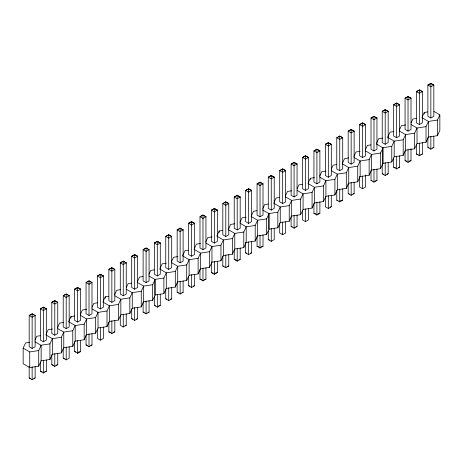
<?xml version="1.0" encoding="UTF-8"?>
<svg xmlns="http://www.w3.org/2000/svg" width="463" height="463" viewBox="0 0 463 463"><rect width="100%" height="100%" fill="white"/><g stroke="black" fill="none" stroke-linecap="round" stroke-linejoin="round"><path stroke-width="0.69" d="M282.685 233.821L282.667 234.758L279.693 233.039L279.693 223.102M32.144 313.798L32.144 348.46L35.119 346.746L35.119 315.511L32.144 313.798L29.169 315.511L29.169 346.746L32.144 348.46M43.36 307.108L43.36 341.775L46.335 340.056L46.335 308.827L43.36 307.108L40.385 308.827L40.385 340.056L43.36 341.775M54.779 300.539L54.779 335.206L51.804 333.487L51.804 302.258L54.779 300.539L57.753 302.258L57.753 333.487L54.779 335.206M66.192 293.964L66.192 328.632L69.166 326.913L69.166 295.683L66.192 293.964L63.217 295.683L63.217 326.913L66.192 328.632M77.605 287.396L77.605 322.057L80.579 320.344L80.579 289.109L77.605 287.396L74.63 289.109L74.63 320.344L77.605 322.057M89.018 280.821L89.018 315.488L91.992 313.769L91.992 282.54L89.018 280.821L86.043 282.54L86.043 313.769L89.018 315.488M100.43 274.246L100.43 308.914L103.405 307.195L103.405 275.965L100.43 274.246L97.456 275.965L97.456 307.195L100.43 308.914M111.849 267.678L111.849 302.339L108.874 300.626L108.874 269.391L111.849 267.678L114.824 269.391L114.824 300.626L111.849 302.339M123.262 261.103L123.262 295.77L126.237 294.051L126.237 262.822L123.262 261.103L120.287 262.822L120.287 294.051L123.262 295.77M134.675 254.528L134.675 289.196L137.65 287.477L137.65 256.247L134.675 254.528L131.7 256.247L131.7 287.477L134.675 289.196M146.088 247.96L146.088 282.627L143.113 280.908L143.113 249.679L146.088 247.96L149.063 249.679L149.063 280.908L146.088 282.627M157.31 241.275L157.31 275.936L154.335 274.223L154.335 242.988L157.31 241.275L160.285 242.988L160.285 274.223L157.31 275.936M168.723 234.7L168.723 269.368L165.748 267.649L165.748 236.419L168.723 234.7L171.698 236.419L171.698 267.649L168.723 269.368M180.136 228.126L180.136 262.793L183.111 261.074L183.111 229.845L180.136 228.126L177.161 229.845L177.161 261.074L180.136 262.793M191.549 221.557L191.549 256.224L188.574 254.505L188.574 223.276L191.549 221.557L194.524 223.276L194.524 254.505L191.549 256.224M202.968 214.982L202.968 249.65L205.942 247.931L205.942 216.701L202.968 214.982L199.987 216.701L199.987 247.931L202.968 249.65M214.381 208.408L214.381 243.075L217.355 241.356L217.355 210.127L214.381 208.408L211.406 210.127L211.406 241.356L214.381 243.075M225.794 201.839L225.794 236.506L228.768 234.787L228.768 203.558L225.794 201.839L222.819 203.558L222.819 234.787L225.794 236.506M237.206 195.264L237.206 229.932L240.181 228.213L240.181 196.983L237.206 195.264L234.232 196.983L234.232 228.213L237.206 229.932M248.619 188.696L248.619 223.357L251.594 221.644L251.594 190.409L248.619 188.696L245.645 190.409L245.645 221.644L248.619 223.357M260.032 182.121L260.032 216.788L263.013 215.069L263.013 183.84L260.032 182.121L257.058 183.84L257.058 215.069L260.032 216.788M271.254 175.436L271.254 210.104L274.229 208.385L274.229 177.155L271.254 175.436L268.28 177.155L268.28 208.385L271.254 210.104M282.667 168.862L282.667 203.529L279.693 201.81L279.693 170.581L282.667 168.862L285.642 170.581L285.642 201.81L282.667 203.529M294.08 162.293L294.08 196.954L297.055 195.241L297.055 164.006L294.08 162.293L291.105 164.006L291.105 195.241L294.08 196.954M305.499 155.718L305.499 190.386L308.474 188.667L308.474 157.437L305.499 155.718L302.524 157.437L302.524 188.667L305.499 190.386M316.912 149.144L316.912 183.811L313.937 182.092L313.937 150.863L316.912 149.144L319.887 150.863L319.887 182.092L316.912 183.811M328.325 142.575L328.325 177.236L331.3 175.523L331.3 144.288L328.325 142.575L325.35 144.288L325.35 175.523L328.325 177.236M339.738 136L339.738 170.668L342.713 168.949L342.713 137.719L339.738 136L336.763 137.719L336.763 168.949L339.738 170.668M351.151 129.426L351.151 164.093L354.126 162.374L354.126 131.145L351.151 129.426L348.176 131.145L348.176 162.374L351.151 164.093M362.57 122.857L362.57 157.524L359.595 155.805L359.595 124.576L362.57 122.857L365.544 124.576L365.544 155.805L362.57 157.524M373.982 116.282L373.982 150.95L376.957 149.231L376.957 118.001L373.982 116.282L371.008 118.001L371.008 149.231L373.982 150.95M385.199 109.598L385.199 144.265L388.173 142.546L388.173 111.317L385.199 109.598L382.224 111.317L382.224 142.546L385.199 144.265M396.612 103.023L396.612 137.69L399.592 135.972L399.592 104.742L396.612 103.023L393.637 104.742L393.637 135.972L396.612 137.69M408.03 96.454L408.03 131.122L411.005 129.403L411.005 98.173L408.03 96.454L405.056 98.173L405.056 129.403L408.03 131.122M419.443 89.88L419.443 124.547L422.418 122.828L422.418 91.599L419.443 89.88L416.469 91.599L416.469 122.828L419.443 124.547M430.856 83.305L430.856 117.972L433.831 116.254L433.831 85.024L430.856 83.305L427.881 85.024L427.881 116.254L430.856 117.972M34.968 341.787L41.138 345.357L41.138 360.978L38.718 366.164L29.725 367.547L23.15 363.744L23.15 348.13L25.569 342.938L29.719 342.302M34.974 340.143L36.791 336.254L40.246 335.721M46.086 334.222L48.204 329.679L52.354 329.043M38.718 366.164L38.718 350.549L41.138 345.357M40.941 360.862L49.935 359.479L49.935 343.864L52.354 338.673L61.347 337.29L63.772 332.104L72.76 330.721L75.185 325.53L84.179 324.146L86.598 318.955L95.592 317.572L98.011 312.386L107.005 311.003L109.424 305.811L118.418 304.428L120.843 299.243L129.831 297.854L132.256 292.668L141.25 291.285L143.669 286.093L152.663 284.71L155.082 279.525L148.912 275.954M57.499 327.648L59.617 323.11L63.767 322.468M49.935 359.479L52.354 354.288L52.354 338.673L45.785 334.871M74.491 316.003L71.03 316.536L68.611 321.727L75.185 325.53L75.185 341.144L72.76 346.336L63.772 347.719L61.347 352.904L52.354 354.288M80.331 314.504L82.449 309.967L86.598 309.325M92.044 307.282L93.862 303.392L97.317 302.86M75.185 341.144L84.179 339.761L86.598 334.575L86.598 318.955L80.626 315.5M103.156 301.361L105.275 296.818L108.736 296.285M86.598 334.575L95.592 333.186L98.011 328.001L98.011 312.386L92.039 308.925M114.569 294.786L116.688 290.249L120.837 289.606M98.011 328.001L107.005 326.618L109.424 321.426L109.424 305.811L102.855 302.009M126.289 287.564L128.101 283.674L131.561 283.142M109.424 321.426L118.418 320.043L120.843 314.857L120.843 299.243L114.865 295.782M137.401 281.643L139.519 277.1L142.974 276.567M120.843 314.857L129.831 313.468L132.256 308.283L132.256 292.668L126.277 289.207M148.918 274.31L150.735 270.415L154.196 269.883M132.256 308.283L141.25 306.9L143.669 301.708L143.669 286.093L137.094 282.291M160.03 268.384L162.148 263.846L166.298 263.204M143.669 301.708L152.663 300.325L155.082 295.139L155.082 279.525M163.879 278.026L154.885 279.409L154.885 295.024L163.879 293.64L163.879 278.026L166.304 272.84L175.298 271.451L177.717 266.266L186.711 264.882L189.13 259.691L198.123 258.308L200.543 253.122L209.536 251.733L211.956 246.547L220.949 245.164L223.374 239.973L232.368 238.59L234.787 233.404L243.781 232.021L246.2 226.829L255.194 225.446L257.613 220.255L266.607 218.872L269.026 213.686L262.457 209.878M171.443 261.809L173.561 257.272L177.717 256.635M163.879 293.64L166.304 288.455L166.304 272.84L159.729 269.032M166.304 288.455L175.298 287.066L177.717 281.88L177.717 266.266L171.738 262.805M194.275 248.666L196.393 244.128L200.543 243.486M177.717 281.88L186.711 280.497L189.13 275.306L189.13 259.691L182.555 255.889L184.98 250.697L188.435 250.165M205.688 242.097L207.806 237.554L211.956 236.917M189.13 275.306L198.123 273.922L200.543 268.737L200.543 253.122L193.974 249.314M222.68 230.447L219.219 230.979L216.8 236.171L223.374 239.973L223.374 255.588L220.949 260.779L211.956 262.162L209.536 267.354L200.543 268.737M228.514 228.948L230.632 224.41L234.787 223.768M239.932 222.379L242.051 217.836L246.2 217.199M223.374 255.588L232.368 254.204L234.787 249.019L234.787 233.404L228.213 229.596M234.787 249.019L243.781 247.636L246.2 242.444L246.2 226.829L240.228 223.369M262.868 208.472L264.68 204.577L268.141 204.044M246.2 242.444L255.194 241.061L257.613 235.875L257.613 220.255L251.044 216.452L253.464 211.267L256.924 210.734M273.98 202.545L276.098 198.008L279.554 197.475M257.613 235.875L266.607 234.486L269.026 229.301L269.026 213.686M277.829 212.187L268.835 213.57L268.835 229.185L277.829 227.802L277.829 212.187L280.248 207.002L289.242 205.618L291.661 200.427L300.655 199.044L303.074 193.852L312.068 192.469L314.493 187.284L323.481 185.9L325.906 180.709L334.899 179.326L337.319 174.14L346.312 172.751L348.732 167.565L357.725 166.182L360.145 160.991L369.138 159.608L371.558 154.422L380.551 153.033L382.976 147.847L376.402 144.045M285.393 195.976L287.511 191.433L291.661 190.797M277.829 227.802L280.248 222.616L280.248 207.002L273.674 203.193M297.107 188.754L298.924 184.864L302.385 184.332M280.248 222.616L289.242 221.233L291.661 216.042L291.661 200.427L285.688 196.966M308.219 182.827L310.337 178.29L314.487 177.653M291.661 216.042L300.655 214.658L303.074 209.473L303.074 193.852L297.101 190.397M319.632 176.258L321.75 171.715L325.906 171.079M303.074 209.473L312.068 208.084L314.493 202.898L314.493 187.284L307.918 183.475M331.352 169.036L333.169 165.146L336.624 164.614M314.493 202.898L323.481 201.515L325.906 196.324L325.906 180.709L319.927 177.254M342.464 163.109L344.582 158.572L348.732 157.935M325.906 196.324L334.899 194.94L337.319 189.755L337.319 174.14L331.346 170.679M353.877 156.54L355.995 151.997L360.145 151.36M337.319 189.755L346.312 188.366L348.732 183.18L348.732 167.565L342.157 163.757M365.591 149.317L367.408 145.428L370.869 144.896M348.732 183.18L357.725 181.797L360.145 176.606L360.145 160.991L354.172 157.536M376.512 143.281L378.63 138.744L382.779 138.101M360.145 176.606L369.138 175.222L371.558 170.037L371.558 154.422L365.585 150.961M371.558 170.037L380.551 168.654L382.976 163.462L382.976 147.847M391.773 146.349L382.779 147.738L382.779 163.352L391.773 161.963L391.773 146.349L394.192 141.163L403.186 139.78L405.605 134.588L414.599 133.205L417.024 128.019L426.018 126.63L428.437 121.445L437.431 120.062L439.85 114.87L433.877 111.415M399.337 130.138L401.456 125.595L405.605 124.958M391.773 161.963L394.192 156.778L394.192 141.163L387.624 137.355L390.043 132.169L393.504 131.637M411.057 122.915L412.869 119.026L416.33 118.493M394.192 156.778L403.186 155.394L405.605 150.203L405.605 134.588L399.633 131.133M422.163 116.994L424.282 112.451L427.743 111.919M405.605 150.203L414.599 148.82L417.024 143.634L417.024 128.019L411.046 124.559M417.024 143.634L426.018 142.251L428.437 137.06L428.437 121.445L421.862 117.643M428.437 137.06L437.431 135.676L439.85 130.485L439.85 114.87M268.28 231.095L268.28 239.614L271.254 241.333L274.229 239.614L274.229 228.259M382.224 163.838L382.224 173.775L385.199 175.494L388.173 173.775L388.173 162.42M393.637 157.976L393.637 167.207L396.612 168.92L399.592 167.207L399.592 155.846M405.056 150.695L405.056 160.632L408.03 162.351L411.005 160.632L411.005 148.565M416.469 144.832L416.469 154.057L419.443 155.776L422.418 154.057L422.418 142.702M40.385 362.06L40.385 371.291L43.36 373.004L46.335 371.291L46.335 359.93M154.335 296.227L154.335 305.453L157.31 307.172L160.285 305.453L160.285 294.098M165.748 288.941L165.748 298.878L168.723 300.597L171.698 298.878L171.698 287.523M177.161 282.372L177.161 292.309L180.136 294.022L183.111 292.309L183.111 280.948M188.574 276.509L188.574 285.735L191.549 287.454L194.524 285.735L194.524 274.38M291.105 216.534L291.105 226.471L294.08 228.19L297.055 226.471L297.055 215.11M302.524 210.671L302.524 219.896L305.499 221.615L308.474 219.896L308.474 208.541M313.937 203.384L313.937 213.321L316.912 215.04L319.887 213.321L319.887 201.966M325.35 196.816L325.35 206.753L328.325 208.472L331.3 206.753L331.3 195.398M336.763 190.241L336.763 200.178L339.738 201.897L342.713 200.178L342.713 188.823M427.881 137.552L427.881 147.489L430.856 149.202L433.831 147.489L433.831 136.128M51.804 354.78L51.804 364.717L54.779 366.436L57.753 364.717L57.753 353.362M63.217 348.205L63.217 358.142L66.192 359.861L69.166 358.142L69.166 346.787M74.63 341.636L74.63 351.573L77.605 353.292L80.579 351.573L80.579 340.212M86.043 335.062L86.043 344.999L89.018 346.718L91.992 344.999L91.992 333.644M97.456 329.199L97.456 338.424L100.43 340.143L103.405 338.424L103.405 327.069M108.874 321.918L108.874 331.855L111.849 333.574L114.824 331.855L114.824 320.5M120.287 315.344L120.287 325.281L123.262 327L126.237 325.281L126.237 313.926M199.987 269.223L199.987 279.16L202.968 280.879L205.942 279.16L205.942 267.805M211.406 261.942L211.406 272.591L214.381 274.304L217.355 272.591L217.355 261.23M222.819 256.08L222.819 266.017L225.794 267.736L228.768 266.017L228.768 254.662M234.232 249.505L234.232 259.442L237.206 261.161L240.181 259.442L240.181 248.087M245.645 242.224L245.645 252.873L248.619 254.592L251.594 252.873L251.594 241.512M257.058 236.361L257.058 246.299L260.032 248.018L263.013 246.299L263.013 234.944M348.176 183.672L348.176 193.609L351.151 195.322L354.126 193.609L354.126 182.248M359.595 176.386L359.595 187.035L362.57 188.754L365.544 187.035L365.544 174.968M371.008 170.523L371.008 180.46L373.982 182.179L376.957 180.46L376.957 169.105M29.169 366.615L29.169 377.976L32.144 379.695L35.119 377.976L35.119 366.615M131.7 308.775L131.7 318.712L134.675 320.425L137.65 318.712L137.65 307.351M143.113 302.2L143.113 312.137L146.088 313.856L149.063 312.137L149.063 300.782M432.65 147.795L433.831 147.489M420.641 154.526L422.418 154.057M409.228 161.095L411.005 160.632M398.406 167.513L399.592 167.207M386.993 174.088L388.173 173.775M375.18 180.929L376.957 180.46M352.945 193.916L354.126 193.609M340.346 200.797L342.713 200.178M330.113 207.059L331.3 206.753M318.11 213.79L319.887 213.321M295.874 226.777L297.055 226.471M261.236 246.767L263.013 246.299M250.414 253.18L251.594 252.873M239.001 259.755L240.181 259.442M227.582 266.329L228.768 266.017M215.579 273.054L217.355 272.591M204.166 279.629L205.942 279.16M193.343 286.047L194.524 285.735M181.93 292.616L183.111 292.309M170.511 299.191L171.698 298.878M158.508 305.916L160.285 305.453M147.882 312.45L149.063 312.137M136.463 319.019L137.65 318.712M125.051 325.593L126.237 325.281M113.047 332.318L114.824 331.855M90.812 345.311L91.992 344.999M78.212 352.193L80.579 351.573M55.977 365.185L57.753 364.717M44.564 371.754L46.335 371.291M33.932 378.283L35.119 377.976M40.941 345.248L49.935 343.864M23.15 348.13L29.725 351.932L38.718 350.549M427.881 147.489L429.079 147.795M416.469 154.057L418.263 154.526M405.056 160.632L406.85 161.095M393.637 167.207L395.431 167.67M382.224 173.775L383.422 174.088M371.008 180.46L372.2 180.773M348.176 193.609L349.374 193.916M336.763 200.178L337.961 200.491M313.937 213.321L315.731 213.79M291.105 226.471L292.303 226.777M268.28 239.614L269.478 239.927M257.058 246.299L258.852 246.767M245.645 252.873L246.843 253.18M234.232 259.442L236.622 260.067M222.819 266.017L224.017 266.329M211.406 272.591L213.2 273.054M199.987 279.16L201.781 279.629M188.574 285.735L189.772 286.047M177.161 292.309L178.359 292.616M165.748 298.878L166.946 299.191M154.335 305.453L155.527 305.759M143.113 312.137L144.311 312.45M131.7 318.712L132.898 319.019M108.874 331.855L110.669 332.318M86.043 344.999L87.241 345.311M74.63 351.573L75.828 351.88M63.217 358.142L64.409 358.455M51.804 364.717L53.598 365.185M40.385 371.291L42.179 371.754M29.169 377.976L30.367 378.283M205.983 243.087L211.956 246.547L211.956 262.162M57.794 328.643L63.772 332.104L63.772 347.719M437.431 120.062L437.431 135.676M430.856 136.429L430.856 149.202M426.018 126.63L426.018 142.251M424.282 112.451L424.282 113.869M419.443 143.003L419.443 155.776M414.599 133.205L414.599 148.82M408.03 149.572L408.03 162.351M403.186 139.78L403.186 155.394M396.612 156.147L396.612 168.92M385.199 162.716L385.199 175.494M380.551 153.033L380.551 168.654M373.982 169.406L373.982 182.179M369.138 159.608L369.138 175.222M362.57 175.975L362.57 188.754M357.725 166.182L357.725 181.797M351.151 182.549L351.151 195.322M346.312 172.751L346.312 188.366M339.738 189.118L339.738 201.897M334.899 179.326L334.899 194.94M328.325 195.693L328.325 208.472M323.481 185.9L323.481 201.515M316.912 202.267L316.912 215.04M312.068 192.469L312.068 208.084M310.337 178.29L310.337 179.708M305.499 208.836L305.499 221.615M300.655 199.044L300.655 214.658M294.08 215.411L294.08 228.19M289.242 205.618L289.242 221.233M285.642 221.684L285.642 233.039L282.667 234.758L282.667 221.985M271.254 228.554L271.254 241.333M266.607 218.872L266.607 234.486M260.032 235.239L260.032 248.018M255.194 225.446L255.194 241.061M248.619 241.813L248.619 254.592M243.781 232.021L243.781 247.636M237.206 248.388L237.206 261.161M232.368 238.59L232.368 254.204M225.794 254.957L225.794 267.736M220.949 245.164L220.949 260.779M219.219 230.979L219.219 232.403M214.381 261.531L214.381 274.304M209.536 251.733L209.536 267.354M202.968 268.106L202.968 280.879M198.123 258.308L198.123 273.922M191.549 274.675L191.549 287.454M186.711 264.882L186.711 280.497M180.136 281.249L180.136 294.022M175.298 271.451L175.298 287.066M168.723 287.818L168.723 300.597M157.31 294.393L157.31 307.172M152.663 284.71L152.663 300.325M146.088 301.077L146.088 313.856M141.25 291.285L141.25 306.9M134.675 307.652L134.675 320.425M129.831 297.854L129.831 313.468M123.262 314.221L123.262 327M118.418 304.428L118.418 320.043M111.849 320.795L111.849 333.574M107.005 311.003L107.005 326.618M105.275 296.818L105.275 298.241M100.43 327.37L100.43 340.143M95.592 317.572L95.592 333.186M89.018 333.939L89.018 346.718M84.179 324.146L84.179 339.761M77.605 340.513L77.605 353.292M72.76 330.721L72.76 346.336M71.03 316.536L71.03 317.954M66.192 347.088L66.192 359.861M61.347 337.29L61.347 352.904M54.779 353.657L54.779 366.436M43.36 360.231L43.36 373.004M32.144 366.916L32.144 379.695M29.725 351.932L29.725 367.547M388.173 111.317L385.199 113.036L382.224 111.317L385.187 109.864L388.173 111.317M399.592 104.742L396.612 106.461L393.637 104.742L396.6 103.29L399.592 104.742M160.285 242.988L157.31 244.707L154.335 242.988L157.293 241.536L160.285 242.988M171.698 236.419L168.723 238.138L165.748 236.419L168.711 234.967L171.698 236.419M183.111 229.845L180.136 231.564L177.161 229.845L180.124 228.392L183.111 229.845M274.229 177.155L271.254 178.868L268.28 177.155L271.243 175.697L274.229 177.155M285.642 170.581L282.667 172.3L279.693 170.581L282.656 169.128L285.642 170.581M297.055 164.006L294.08 165.725L291.105 164.006L294.069 162.554L297.055 164.006M308.474 157.437L305.499 159.156L302.524 157.437L305.482 155.979L308.474 157.437M319.887 150.863L316.912 152.582L313.937 150.863L316.895 149.41L319.887 150.863M331.3 144.288L328.325 146.007L325.35 144.288L328.313 142.835L331.3 144.288M411.005 98.173L408.03 99.886L405.056 98.173L408.013 96.715L411.005 98.173M422.418 91.599L419.443 93.318L416.469 91.599L419.432 90.146L422.418 91.599M433.831 85.024L430.856 86.743L427.881 85.024L430.845 83.572L433.831 85.024M46.335 308.827L43.36 310.546L40.385 308.827L43.348 307.374L46.335 308.827M57.753 302.258L54.779 303.971L51.804 302.258L54.761 300.8L57.753 302.258M69.166 295.683L66.192 297.402L63.217 295.683L66.174 294.231L69.166 295.683M80.579 289.109L77.605 290.828L74.63 289.109L77.593 287.656L80.579 289.109M91.992 282.54L89.018 284.259L86.043 282.54L89.006 281.082L91.992 282.54M103.405 275.965L100.43 277.684L97.456 275.965L100.419 274.513L103.405 275.965M194.524 223.276L191.549 224.989L188.574 223.276L191.537 221.818L194.524 223.276M205.942 216.701L202.968 218.42L199.987 216.701L202.95 215.249L205.942 216.701M217.355 210.127L214.381 211.846L211.406 210.127L214.363 208.674L217.355 210.127M228.768 203.558L225.794 205.271L222.819 203.558L225.782 202.099L228.768 203.558M240.181 196.983L237.206 198.702L234.232 196.983L237.195 195.531L240.181 196.983M251.594 190.409L248.619 192.128L245.645 190.409L248.608 188.956L251.594 190.409M342.713 137.719L339.738 139.438L336.763 137.719L339.726 136.267L342.713 137.719M354.126 131.145L351.151 132.864L348.176 131.145L351.139 129.692L354.126 131.145M365.544 124.576L362.57 126.289L359.595 124.576L362.552 123.117L365.544 124.576M376.957 118.001L373.982 119.72L371.008 118.001L373.965 116.549L376.957 118.001M35.119 315.511L32.144 317.23L29.169 315.511L32.132 314.059L35.119 315.511M114.824 269.391L111.849 271.11L108.874 269.391L111.832 267.938L114.824 269.391M126.237 262.822L123.262 264.541L120.287 262.822L123.245 261.369L126.237 262.822M137.65 256.247L134.675 257.966L131.7 256.247L134.664 254.795L137.65 256.247M149.063 249.679L146.088 251.392L143.113 249.679L146.077 248.22L149.063 249.679M263.013 183.84L260.032 185.553L257.058 183.84L260.021 182.381L263.013 183.84"/></g></svg>
